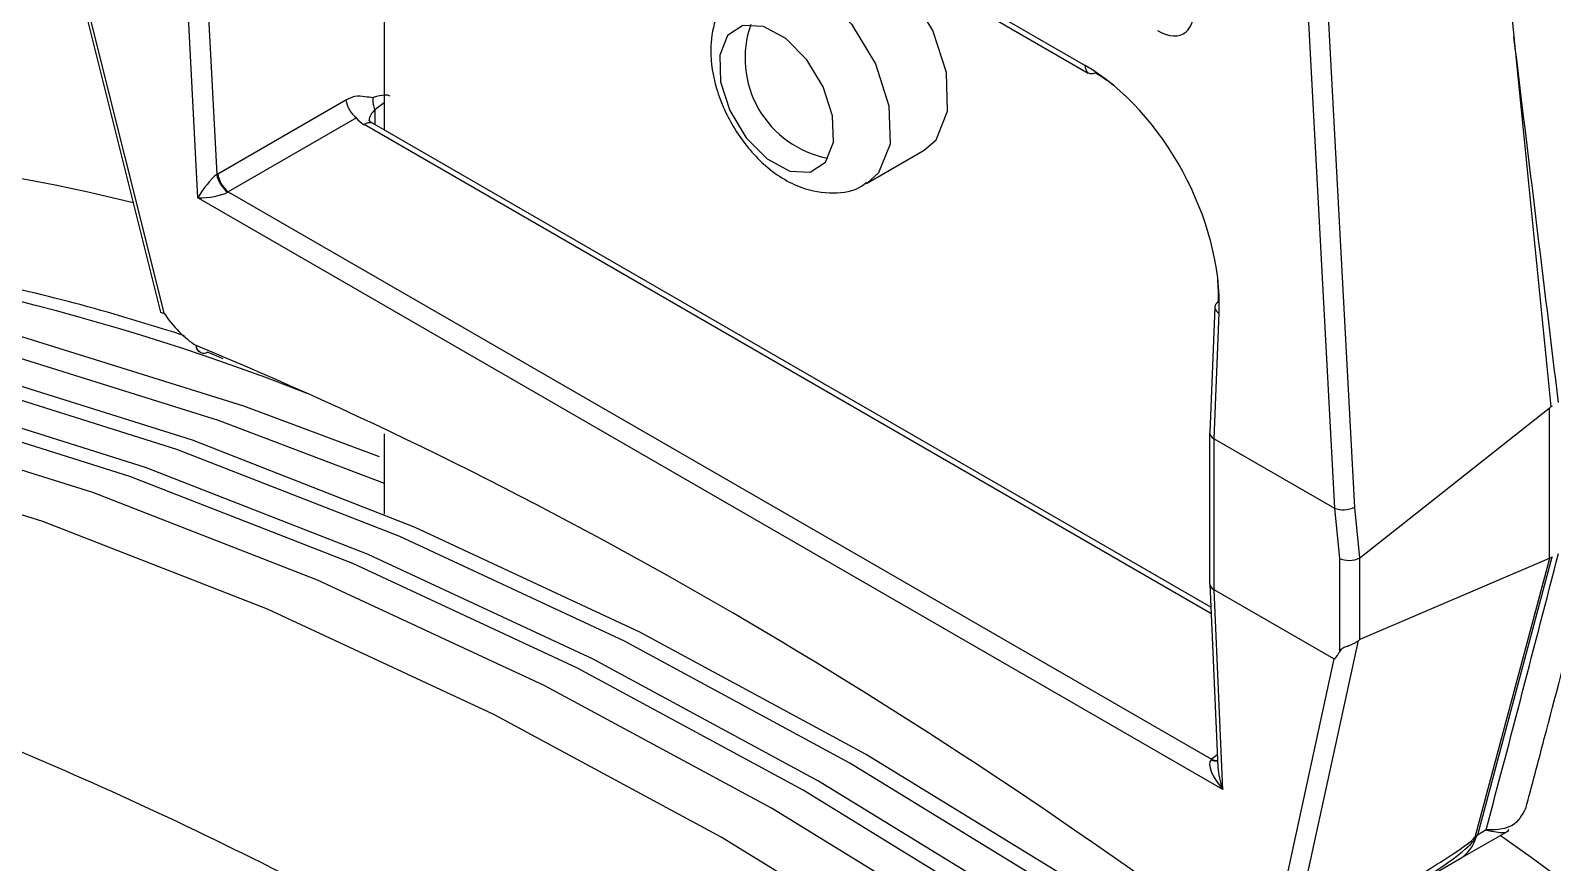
# Model space of a CAD drawing. Extents: x 16.7 to 113.1, y 4.5 to 84.5.
# Drawn here: x 80.586 to 81.615, y 69.03 to 69.593 of the extents above; entities that cross this region are included whole.
import ezdxf

# ---------------------------------------------------------------- set-up
doc = ezdxf.new("R2010")
doc.units = 0
doc.header["$MEASUREMENT"] = 0
doc.layers.add('OBJECT', color=7, linetype='CONTINUOUS')

msp = doc.modelspace()

# ---------------------------------------------------------------- linework, layer by layer
at = {"layer": 'OBJECT'}
for p, q in [((80.7966, 69.8587), (81.2987, 69.5689)), ((80.7987, 69.8537), (81.3008, 69.5638)), ((80.825, 69.7525), (80.825, 69.5252)), ((80.6048, 69.6782), (80.6738, 69.4021)), ((80.611, 69.6617), (80.6761, 69.4016)), ((81.4477, 69.6322), (81.4671, 69.2696)), ((81.4808, 69.2702), (81.4614, 69.6326)), ((80.6991, 69.4794), (80.692, 69.615)), ((80.7055, 69.6149), (80.7118, 69.4952)), ((81.5884, 69.5884), (81.6134, 69.3383)), ((80.7126, 69.4957), (80.7991, 69.5457)), ((80.825, 69.5436), (80.8186, 69.5388)), ((80.8186, 69.5388), (80.8186, 69.5289)), ((80.8062, 69.5335), (80.7196, 69.4835)), ((81.3837, 69.1985), (80.8115, 69.5289)), ((81.3835, 69.2028), (80.8171, 69.5298)), ((81.151, 69.4892), (81.1899, 69.5116)), ((80.7196, 69.4835), (81.3841, 69.1)), ((81.3917, 69.0795), (80.6991, 69.4794)), ((81.3863, 69.4056), (81.3829, 69.3207)), ((81.3858, 69.3166), (81.3892, 69.4015)), ((80.7161, 69.3707), (80.7056, 69.3752)), ((81.4844, 69.2361), (81.6123, 69.3373)), ((81.6123, 69.3373), (81.6123, 69.2357)), ((80.825, 69.32), (80.825, 69.2655)), ((81.3828, 69.3206), (81.3828, 69.2186)), ((81.3858, 69.3166), (81.4671, 69.2696)), ((81.3858, 69.2145), (81.3858, 69.3166)), ((81.3858, 69.3166), (81.3858, 69.3166)), ((81.4671, 69.2696), (81.4705, 69.2357)), ((81.4842, 69.236), (81.4808, 69.2702)), ((81.614, 69.2365), (81.5637, 69.0487)), ((81.6128, 69.2359), (81.614, 69.2365)), ((81.4705, 69.2357), (81.4705, 69.1724)), ((81.4844, 69.1808), (81.4844, 69.2361)), ((81.6123, 69.2357), (81.4844, 69.1808)), ((81.5625, 69.0481), (81.6128, 69.2359)), ((81.3829, 69.2185), (81.3883, 69.0945)), ((81.4668, 69.1677), (81.3858, 69.2145)), ((81.3858, 69.2145), (81.3858, 69.2145)), ((81.3917, 69.0795), (81.3858, 69.2145)), ((81.4383, 68.9728), (81.4833, 69.1801)), ((81.4668, 69.1677), (81.4238, 68.9699)), ((81.388, 69.103), (81.3841, 69.1)), ((81.5521, 69.0328), (81.5852, 69.0518)), ((81.5697, 69.0522), (81.5637, 69.0487)), ((81.4987, 69.0019), (81.5521, 69.0328))]:
    msp.add_line(p, q, dxfattribs=at)
at = {"layer": 'OBJECT', "flags": 128}
for points in [[(81.1958, 69.5925), (81.1797, 69.6192), (81.159, 69.6401), (81.137, 69.652), (81.1169, 69.653), (81.1099, 69.6502)], [(81.0707, 69.6275), (81.078, 69.6305), (81.0981, 69.6295), (81.1201, 69.6177), (81.1408, 69.5968), (81.1569, 69.5701)], [(81.0585, 69.5384), (81.0696, 69.52), (81.0838, 69.5057), (81.099, 69.4975), (81.1128, 69.4968), (81.1232, 69.5036), (81.1285, 69.517), (81.128, 69.5348), (81.1217, 69.5544), (81.1106, 69.5727), (81.0964, 69.5871), (81.0812, 69.5952), (81.0674, 69.5959), (81.057, 69.5891), (81.0517, 69.5758), (81.0522, 69.5579), (81.0585, 69.5384)], [(81.1899, 69.5116), (81.198, 69.5187), (81.2057, 69.5381), (81.205, 69.5641), (81.1958, 69.5925)], [(81.1569, 69.5701), (81.1661, 69.5416), (81.1668, 69.5157), (81.1591, 69.4963), (81.1513, 69.4893)], [(79.8803, 69.4297), (80.0116, 69.4465), (80.1478, 69.4504), (80.2883, 69.4416), (80.4325, 69.4199), (80.5799, 69.3857), (80.7298, 69.3389), (80.8216, 69.3045)], [(79.8633, 69.4199), (79.9946, 69.4367), (80.1308, 69.4406), (80.2713, 69.4318), (80.4155, 69.4102), (80.5629, 69.3759), (80.7128, 69.3291), (80.825, 69.2865)], [(82.4382, 67.9041), (82.3076, 68.0706), (82.1723, 68.2299), (82.0328, 68.3816), (81.8896, 68.5249), (81.7433, 68.6593), (81.5946, 68.7842), (81.444, 68.8992), (81.2922, 69.0037), (81.1397, 69.0973), (80.9873, 69.1797), (80.8355, 69.2505), (80.6849, 69.3094), (80.5361, 69.3562), (80.3899, 69.3906), (80.2467, 69.4127), (80.1071, 69.4221), (79.9718, 69.419), (79.8413, 69.4033)], [(82.4487, 67.9102), (82.3182, 68.0766), (82.1828, 68.236), (82.0433, 68.3877), (81.9001, 68.531), (81.7538, 68.6654), (81.6051, 68.7903), (81.4545, 68.9053), (81.3027, 69.0098), (81.1503, 69.1034), (80.9978, 69.1858), (80.846, 69.2566), (80.6954, 69.3155), (80.5467, 69.3623), (80.4004, 69.3967), (80.2572, 69.4187), (80.1177, 69.4282), (79.9823, 69.4251), (79.8518, 69.4094)], [(82.4065, 67.8858), (82.2759, 68.0522), (82.1406, 68.2116), (82.001, 68.3632), (81.8578, 68.5066), (81.7116, 68.641), (81.5628, 68.7659), (81.4123, 68.8809), (81.2604, 68.9854), (81.108, 69.079), (80.9555, 69.1614), (80.8037, 69.2322), (80.6531, 69.2911), (80.5044, 69.3379), (80.3581, 69.3723), (80.2149, 69.3943), (80.0754, 69.4038), (79.9401, 69.4007), (79.8095, 69.385)], [(82.417, 67.8919), (82.2864, 68.0583), (82.1511, 68.2177), (82.0116, 68.3693), (81.8684, 68.5127), (81.7221, 68.6471), (81.5734, 68.772), (81.4228, 68.8869), (81.271, 68.9915), (81.1185, 69.0851), (80.9661, 69.1675), (80.8142, 69.2383), (80.6637, 69.2972), (80.5149, 69.3439), (80.3687, 69.3784), (80.2255, 69.4004), (80.0859, 69.4099), (79.9506, 69.4068), (79.82, 69.3911)], [(82.3949, 67.8607), (82.2636, 68.029), (82.1274, 68.1902), (81.9869, 68.3435), (81.8427, 68.4885), (81.6953, 68.6244), (81.5454, 68.7506), (81.3936, 68.8668), (81.2405, 68.9723), (81.0868, 69.0668), (80.933, 69.1498), (80.7799, 69.221), (80.6281, 69.2802), (80.4782, 69.327), (80.3308, 69.3612), (80.1866, 69.3829), (80.0461, 69.3917), (79.9099, 69.3878), (79.7786, 69.371)], [(82.361, 67.8411), (82.2297, 68.0094), (82.0935, 68.1706), (81.953, 68.324), (81.8088, 68.4689), (81.6614, 68.6048), (81.5115, 68.731), (81.3596, 68.8472), (81.2066, 68.9527), (81.0528, 69.0472), (80.8991, 69.1302), (80.746, 69.2014), (80.5942, 69.2606), (80.4443, 69.3074), (80.2969, 69.3417), (80.1527, 69.3633), (80.0122, 69.3721), (79.876, 69.3682), (79.7447, 69.3514)]]:
    msp.add_lwpolyline(points, dxfattribs=at)
at = {"layer": 'OBJECT'}
for centre, radius, start, end in [((81.1377, 69.5739), 0.0689, 160.7331, 259.2615), ((81.3037, 69.568), 0.00506, 169.9874, 234.709), ((81.3028, 69.568), 0.00463, 243.9452, 300.5071), ((80.8174, 69.5481), 0.0184, 187.4733, 232.5267), ((80.831, 69.5452), 0.0137, 171.4806, 190.459), ((80.8067, 69.5377), 0.012, 5.4299, 25.1052), ((80.8149, 69.5251), 0.00516, 65.4856, 132.363), ((80.3009, 68.0258), 1.4929, 76.2634, 102.7844), ((80.7311, 69.499), 0.0197, 190.9963, 232.7867), ((80.7308, 69.4981), 0.0184, 187.475, 232.525), ((80.1864, 67.8501), 1.6079, 68.6106, 102.3673), ((81.3905, 69.4051), 0.00424, 116.3458, 173.2631), ((81.391, 69.4058), 0.00467, 183.5002, 248.2666), ((80.7022, 69.3791), 0.00438, 174.2114, 232.5207), ((80.7037, 69.3801), 0.00587, 185.2579, 243.6886), ((80.7049, 69.3841), 0.01, 237.5368, 247.562), ((80.703, 69.3798), 0.00532, 249.5869, 299.6856), ((81.3869, 69.105), 0.00619, 240.2757, 281.9193), ((81.3873, 69.1059), 0.00673, 241.8562, 277.2369), ((81.5396, 69.053), 0.0238, 301.6306, 343.4997), ((81.5717, 69.0647), 0.0206, 240.9823, 243.5762), ((81.5518, 69.0692), 0.0237, 296.8406, 299.984), ((78.822, 65.1777), 4.7523, 34.8508, 54.5369)]:
    msp.add_arc(centre, radius, start, end, dxfattribs=at)
for centre, major_axis, ratio, start_param, end_param in [((81.339, 69.6385), (-0.0259, 0.0483), 0.443439, 2.520069, 3.931595), ((80.5039, 65.0137), (-1.5893, 16.547), 0.094708, 4.96788, 4.983392), ((81.2934, 69.456), (-0.0623, 0.1198), 0.60894, 3.957684, 5.520884), ((81.3004, 69.4596), (-0.0574, 0.1112), 0.603746, 5.370974, 5.522499), ((80.7194, 69.4833), (0.1099, 0.0644), 0.111287, 0.033531, 0.407542), ((80.8298, 69.5331), (0.0149, 0.0022), 0.653323, 2.311991, 3.041267), ((80.8291, 69.5409), (0.025, 0.0021), 0.625176, 3.497121, 3.875055), ((80.7062, 69.4839), (0.009, 0.0124), 0.233872, 0.620161, 2.103819), ((80.7139, 69.4801), (0.0114, 0.0165), 0.62527, 0.924529, 0.978609), ((80.7062, 69.4839), (0.0154, 0.002), 0.262149, 4.20155, 5.685209), ((80.7204, 69.4757), (0.00655, 0.00768), 0.666013, 0.9947, 1.04878), ((81.3004, 69.4596), (-0.0574, 0.1112), 0.603746, 3.959299, 4.106767), ((80.6979, 69.4181), (-0.0269, 0.0422), 0.545295, 1.616102, 2.277933), ((81.1786, 66.5224), (-1.8185, 2.8489), 0.545295, 5.325383, 5.621715), ((81.5297, 70.1864), (-0.0762, 0.8519), 0.108827, 3.212847, 3.225936), ((81.5297, 70.1859), (-0.0807, 0.8484), 0.104683, 3.176312, 3.189403), ((81.3928, 69.3204), (0.01, -0.0002), 0.560564, 3.130229, 3.938354), ((81.4742, 69.2735), (0.00997, 0.00077), 0.488179, 3.890606, 5.402688), ((81.4577, 69.4378), (-0.0096, 0.1683), 0.040833, 3.114829, 3.121183), ((80.0872, 68.1412), (1.7697, 5.6286), 0.198355, 4.936908, 4.970599), ((81.5297, 68.9201), (0.1011, 0.3198), 0.201902, 0.217224, 0.223734), ((81.4775, 69.2398), (0.01, 0.0005), 0.541019, 3.899966, 5.418402), ((81.4775, 69.3068), (-0.0063, 0.071), 0.108827, 3.186667, 3.212847), ((81.5297, 68.9198), (0.0972, 0.3173), 0.221629, 0.178923, 0.18544), ((81.3928, 69.2188), (0.01, 0.00022), 0.594123, 3.128475, 3.913873), ((81.4775, 69.1545), (0.0081, 0.0264), 0.221629, 0.18544, 0.326042), ((81.5012, 69.2985), (0.0344, 0.1308), 0.060229, 3.125134, 3.425803), ((81.3988, 69.084), (-0.0149, 0.0157), 0.380974, 0.013228, 1.496887), ((81.3846, 69.0922), (0.00387, 0.00929), 0.470171, 0.81146, 0.86554), ((81.3988, 69.084), (-0.0071, 0.0202), 0.382697, 0.901278, 1.66057), ((81.12, 68.8526), (0.4436, 0.1981), 0.067913, 5.453796, 6.175461), ((81.1393, 68.8338), (0.4232, 0.2148), 0.03328, 5.479991, 6.200656), ((81.1393, 68.8338), (0.4232, 0.2148), 0.03328, 6.200656, 6.253319), ((81.12, 68.8526), (0.4436, 0.1981), 0.067913, 6.175461, 6.228125)]:
    msp.add_ellipse(centre, major_axis=major_axis, ratio=ratio, start_param=start_param, end_param=end_param, dxfattribs=at)
for points, knots in [([(81.5203, 70.1971), (81.5208, 70.1922), (81.5237, 70.1678), (81.5357, 70.0652), (81.5586, 69.8676), (81.5777, 69.6887), (81.5884, 69.5884)], [0, 0, 0, 0, 0.024148, 0.120739, 0.507103, 1, 1, 1, 1]), ([(80.6239, 69.8729), (80.6196, 69.8706), (80.389, 69.7484), (80.1629, 69.6179), (79.941, 69.4899)], [0, 0, 0, 0, 0.018764, 1, 1, 1, 1]), ([(80.6199, 69.8468), (80.5944, 69.8329), (80.5048, 69.784), (80.3518, 69.6987), (80.1607, 69.5911), (80.0339, 69.5182), (79.9705, 69.4817)], [0, 0, 0, 0, 0.116647, 0.411099, 0.705549, 1, 1, 1, 1]), ([(81.6531, 69.3951), (81.6446, 69.4654), (81.6304, 69.5824), (81.6158, 69.6991), (81.61, 69.7457)], [0, 0, 0, 0, 0.60083, 1, 1, 1, 1]), ([(81.0707, 69.6268), (81.066, 69.6235), (81.056, 69.6166), (81.0476, 69.5992), (81.0445, 69.5779), (81.0485, 69.5523), (81.061, 69.5248), (81.081, 69.5005), (81.1045, 69.4855), (81.1275, 69.4818), (81.1437, 69.484), (81.1499, 69.4891), (81.151, 69.4901)], [0, 0, 0, 0, 0.0814257, 0.1705054, 0.267606, 0.3844198, 0.5134636, 0.643788, 0.7827542, 0.8861308, 0.9785823, 1, 1, 1, 1]), ([(80.7991, 69.5457), (80.8012, 69.5467), (80.8058, 69.5488), (80.8117, 69.548), (80.8156, 69.5475), (80.8175, 69.5473)], [0, 0, 0, 0, 0.305419, 0.682483, 1, 1, 1, 1]), ([(80.8171, 69.5298), (80.8164, 69.5303), (80.8149, 69.5314), (80.8148, 69.5319), (80.8148, 69.5319), (80.8148, 69.5319)], [0, 0, 0, 0, 0.429286, 0.884337, 1, 1, 1, 1]), ([(80.6901, 69.3862), (80.6742, 69.3912), (80.6106, 69.4112), (80.5012, 69.4348), (80.3627, 69.4566), (80.2275, 69.466), (80.0961, 69.4639), (79.9715, 69.4513), (79.893, 69.434), (79.8553, 69.4256)], [0, 0, 0, 0, 0.053516, 0.213812, 0.373923, 0.533762, 0.693241, 0.852279, 1, 1, 1, 1]), ([(80.6761, 69.4016), (80.6761, 69.4016), (80.6757, 69.4015), (80.6748, 69.4015), (80.6739, 69.4016), (80.674, 69.402), (80.674, 69.4021)], [0, 0, 0, 0, 0.0248598, 0.2926549, 0.8052357, 1, 1, 1, 1]), ([(81.5964, 69.0665), (81.6006, 69.0823), (81.6198, 69.1547), (81.6385, 69.2268), (81.6531, 69.2832)], [0, 0, 0, 0, 0.217981, 1, 1, 1, 1]), ([(82.0469, 67.94), (81.9885, 68.0089), (81.8718, 68.1467), (81.6861, 68.3386), (81.4935, 68.5179), (81.2964, 68.6802), (81.0984, 68.8234), (80.899, 68.9485), (80.6976, 69.055), (80.4982, 69.1407), (80.3039, 69.2047), (80.1143, 69.2476), (79.9279, 69.271), (79.8086, 69.2681), (79.7489, 69.2666)], [0, 0, 0, 0, 0.082347, 0.164694, 0.249433, 0.334172, 0.416519, 0.498866, 0.583605, 0.668344, 0.750089, 0.831834, 0.915917, 1, 1, 1, 1]), ([(81.4705, 69.1724), (81.4711, 69.1733), (81.472, 69.1749), (81.475, 69.1762), (81.4783, 69.1773), (81.4812, 69.1786), (81.4828, 69.1797), (81.4833, 69.1801)], [0, 0, 0, 0, 0.2815028, 0.4771484, 0.6724625, 0.8784612, 1, 1, 1, 1]), ([(81.5962, 69.0666), (81.5938, 69.0621), (81.5893, 69.0536), (81.5773, 69.0521), (81.5703, 69.0521), (81.5697, 69.0522), (81.5697, 69.0522)], [0, 0, 0, 0, 0.499315, 0.9569808, 0.9948279, 1, 1, 1, 1]), ([(81.5697, 69.0522), (81.5697, 69.0521), (81.5703, 69.052), (81.5721, 69.0516), (81.5777, 69.0506), (81.5833, 69.0495), (81.5847, 69.0521), (81.5849, 69.0525)], [0, 0, 0, 0, 0.00853, 0.081505, 0.262213, 0.88918, 1, 1, 1, 1])]:
    msp.add_open_spline(points, degree=3, knots=knots, dxfattribs=at)

doc.saveas('drawing.dxf')
